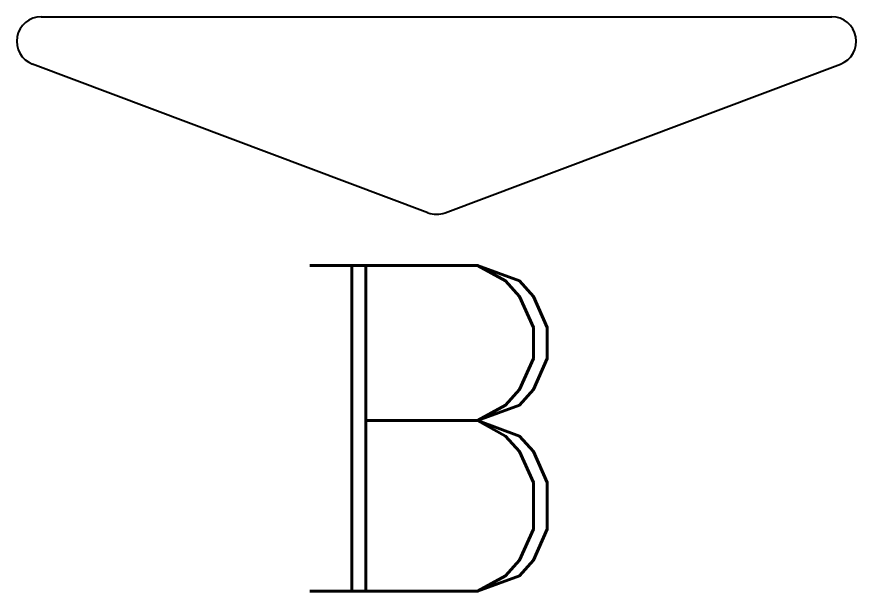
# Model space of a CAD drawing. Extents: x -43 to 70, y -5 to 23.
# Drawn here: x 47.502 to 48.275, y 0.496 to 1.025 of the extents above; entities that cross this region are included whole.
import ezdxf

# ---------------------------------------------------------------- set-up
doc = ezdxf.new("R2010")
doc.units = 0
doc.header["$LTSCALE"] = 20
doc.layers.add('SETA', color=3, linetype='CONTINUOUS')
doc.styles.add('ROMANC', font='romanc')

msp = doc.modelspace()

# ---------------------------------------------------------------- linework, layer by layer
at = {"layer": 'SETA', "color": 3, "linetype": 'CONTINUOUS'}
for p, q in [((47.52458, 1.02488), (48.25245, 1.02488)), ((47.8806, 0.84451), (47.51667, 0.98132)), ((47.89643, 0.84451), (48.26037, 0.98132))]:
    msp.add_line(p, q, dxfattribs=at)
for centre, start, end in [((47.52458, 1.00238), 90, 249.39862), ((48.25245, 1.00238), 290.60138, 90), ((47.88852, 0.86557), 249.39862, 290.60138), ((47.88852, 0.86557), 249.39862, 290.60138)]:
    msp.add_arc(centre, 0.0225, start, end, dxfattribs=at)

# ---------------------------------------------------------------- texts
at = {"layer": 'SETA', "color": 3, "linetype": 'CONTINUOUS', "style": 'ROMANC'}
msp.add_text('B', height=0.3, dxfattribs=at).set_placement((47.74626, 0.49597))

doc.saveas('drawing.dxf')
